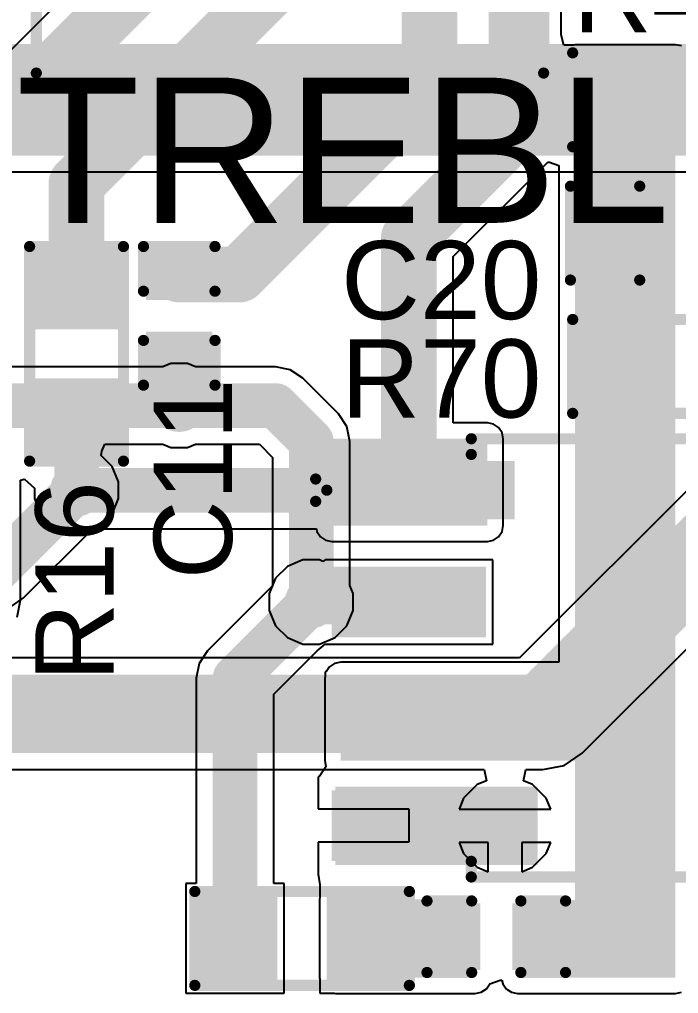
# Model space of a CAD drawing. Header units: millimetres. Extents: x -0.28 to 2.08, y -0.28 to 2.74.
# Drawn here: x 1.0654 to 1.3603, y 1.8008 to 2.2365 of the extents above; entities that cross this region are included whole.
import ezdxf

# ---------------------------------------------------------------- set-up
doc = ezdxf.new("R2010")
doc.units = ezdxf.units.MM
doc.header["$MEASUREMENT"] = 0
for name, color, linetype in [('BottomLayer', 5, 'Continuous'), ('BottomSolder', 6, 'Continuous'), ('MultiLayer', 9, 'Continuous'), ('PadHoleLayer', 156, 'Continuous'), ('TopLayer', 1, 'Continuous'), ('TopOverlay', 2, 'Continuous'), ('TopPaste', 8, 'Continuous'), ('TopSolder', 216, 'Continuous'), ('ViaHoleLayer', 16, 'Continuous')]:
    doc.layers.add(name, color=color, linetype=linetype)
doc.styles.add('Arial', font='arial.ttf', dxfattribs={"height": 0.2})

# ---------------------------------------------------------------- blocks, each defined once
blk = doc.blocks.new('3296W__2')
at = {"layer": 'BottomLayer'}
blk.add_hatch(color=5, dxfattribs=at).paths.add_polyline_path([(-0.12598425, 0.02755905), (-0.07086615, 0.02755905), (-0.07086615, -0.02755905), (-0.12598425, -0.02755905)])
h = blk.add_hatch(color=5, dxfattribs=at)
edge = h.paths.add_edge_path()
edge.add_arc((0, 0), 0.027559, 0, 360)
h = blk.add_hatch(color=5, dxfattribs=at)
edge = h.paths.add_edge_path()
edge.add_arc((0.0984252, 0), 0.027559, 0, 360)
at = {"layer": 'BottomSolder'}
blk.add_hatch(color=6, dxfattribs=at).paths.add_polyline_path([(-0.12998425, 0.03155905), (-0.06686615, 0.03155905), (-0.06686615, -0.03155905), (-0.12998425, -0.03155905)])
h = blk.add_hatch(color=6, dxfattribs=at)
edge = h.paths.add_edge_path()
edge.add_arc((0, 0), 0.031559, 0, 360)
h = blk.add_hatch(color=6, dxfattribs=at)
edge = h.paths.add_edge_path()
edge.add_arc((0.0984252, 0), 0.031559, 0, 360)
at = {"layer": 'MultiLayer'}
blk.add_hatch(color=9, dxfattribs=at).paths.add_polyline_path([(-0.12598425, 0.02755905), (-0.07086615, 0.02755905), (-0.07086615, -0.02755905), (-0.12598425, -0.02755905)])
h = blk.add_hatch(color=9, dxfattribs=at)
edge = h.paths.add_edge_path()
edge.add_arc((0, 0), 0.027559, 0, 360)
h = blk.add_hatch(color=9, dxfattribs=at)
edge = h.paths.add_edge_path()
edge.add_arc((0.0984252, 0), 0.027559, 0, 360)
at = {"layer": 'PadHoleLayer'}
h = blk.add_hatch(color=156, dxfattribs=at)
edge = h.paths.add_edge_path()
edge.add_arc((-0.0984252, 0), 0.015748, 0, 360)
h = blk.add_hatch(color=156, dxfattribs=at)
edge = h.paths.add_edge_path()
edge.add_arc((0, 0), 0.015748, 0, 360)
h = blk.add_hatch(color=156, dxfattribs=at)
edge = h.paths.add_edge_path()
edge.add_arc((0.0984252, 0), 0.015748, 0, 360)
at = {"layer": 'TopLayer'}
blk.add_hatch(color=1, dxfattribs=at).paths.add_polyline_path([(-0.12598425, 0.02755905), (-0.07086615, 0.02755905), (-0.07086615, -0.02755905), (-0.12598425, -0.02755905)])
h = blk.add_hatch(color=1, dxfattribs=at)
edge = h.paths.add_edge_path()
edge.add_arc((0, 0), 0.027559, 0, 360)
h = blk.add_hatch(color=1, dxfattribs=at)
edge = h.paths.add_edge_path()
edge.add_arc((0.0984252, 0), 0.027559, 0, 360)
at = {"layer": 'TopOverlay'}
for points in [[(-0.1294253, 0.0465755), (-0.1294253, 0.0315755), (-0.0674253, 0.0315755), (-0.0674253, 0.0465755)], [(-0.1450001, -0.0309993), (-0.1300001, -0.0309993), (-0.1300001, 0.0310007), (-0.1450001, 0.0310007)], [(-0.0674253, -0.0465741), (-0.0674253, -0.0315741), (-0.1294253, -0.0315741), (-0.1294253, -0.0465741)]]:
    blk.add_hatch(color=2, dxfattribs=at).paths.add_polyline_path(points)
at = {"layer": 'TopSolder'}
blk.add_hatch(color=216, dxfattribs=at).paths.add_polyline_path([(-0.12998425, 0.03155905), (-0.06686615, 0.03155905), (-0.06686615, -0.03155905), (-0.12998425, -0.03155905)])
h = blk.add_hatch(color=216, dxfattribs=at)
edge = h.paths.add_edge_path()
edge.add_arc((0, 0), 0.031559, 0, 360)
h = blk.add_hatch(color=216, dxfattribs=at)
edge = h.paths.add_edge_path()
edge.add_arc((0.0984252, 0), 0.031559, 0, 360)
at = {"layer": 'TopOverlay', "const_width": 0.005}
for points in [[(-0.216, -0.097), (-0.216, 0.13)], [(0.189, 0.13), (-0.216, 0.13)], [(0.189, -0.097), (0.189, 0.13)], [(0.189, -0.097), (-0.216, -0.097)]]:
    blk.add_lwpolyline(points, dxfattribs=at)
at = {"layer": 'TopOverlay', "const_width": 0.0025}
for points in [[(-0.21725, 0.13, 1), (-0.21475, 0.13, 1)], [(-0.21725, 0.13, 1), (-0.21475, 0.13, 1)], [(0.18775, 0.13, 1), (0.19025, 0.13, 1)], [(0.18775, 0.13, 1), (0.19025, 0.13, 1)], [(-0.21725, -0.097, 1), (-0.21475, -0.097, 1)], [(-0.21725, -0.097, 1), (-0.21475, -0.097, 1)], [(0.18775, -0.097, 1), (0.19025, -0.097, 1)], [(0.18775, -0.097, 1), (0.19025, -0.097, 1)]]:
    blk.add_lwpolyline(points, format="xyb", close=True, dxfattribs=at)
blk = doc.blocks.new('SOIC_8_6')
at = {"layer": 'TopLayer'}
for points in [[(-0.0757874, 0.086811), (-0.0757874, 0.063189), (-0.136811, 0.063189), (-0.136811, 0.086811)], [(0.136811, 0.086811), (0.136811, 0.063189), (0.0757874, 0.063189), (0.0757874, 0.086811)], [(-0.0757874, 0.036811), (-0.0757874, 0.013189), (-0.136811, 0.013189), (-0.136811, 0.036811)], [(0.136811, 0.036811), (0.136811, 0.013189), (0.0757874, 0.013189), (0.0757874, 0.036811)], [(-0.0757874, -0.013189), (-0.0757874, -0.036811), (-0.136811, -0.036811), (-0.136811, -0.013189)], [(0.136811, -0.013189), (0.136811, -0.036811), (0.0757874, -0.036811), (0.0757874, -0.013189)], [(-0.0757874, -0.063189), (-0.0757874, -0.086811), (-0.136811, -0.086811), (-0.136811, -0.063189)], [(0.136811, -0.063189), (0.136811, -0.086811), (0.0757874, -0.086811), (0.0757874, -0.063189)]]:
    blk.add_hatch(color=1, dxfattribs=at).paths.add_polyline_path(points)
at = {"layer": 'TopOverlay'}
blk.add_hatch(color=2, dxfattribs=at).paths.add_polyline_path([(-0.072, 0.062), (-0.059, 0.062), (-0.059, 0.088), (-0.072, 0.088)])
at = {"layer": 'TopPaste'}
for points in [[(-0.0757874, 0.086811), (-0.0757874, 0.063189), (-0.136811, 0.063189), (-0.136811, 0.086811)], [(0.136811, 0.086811), (0.136811, 0.063189), (0.0757874, 0.063189), (0.0757874, 0.086811)], [(-0.0757874, 0.036811), (-0.0757874, 0.013189), (-0.136811, 0.013189), (-0.136811, 0.036811)], [(0.136811, 0.036811), (0.136811, 0.013189), (0.0757874, 0.013189), (0.0757874, 0.036811)], [(-0.0757874, -0.013189), (-0.0757874, -0.036811), (-0.136811, -0.036811), (-0.136811, -0.013189)], [(0.136811, -0.013189), (0.136811, -0.036811), (0.0757874, -0.036811), (0.0757874, -0.013189)], [(-0.0757874, -0.063189), (-0.0757874, -0.086811), (-0.136811, -0.086811), (-0.136811, -0.063189)], [(0.136811, -0.063189), (0.136811, -0.086811), (0.0757874, -0.086811), (0.0757874, -0.063189)]]:
    blk.add_hatch(color=8, dxfattribs=at).paths.add_polyline_path(points)
at = {"layer": 'TopSolder'}
for points in [[(-0.0717874, 0.090811), (-0.0717874, 0.059189), (-0.140811, 0.059189), (-0.140811, 0.090811)], [(0.140811, 0.090811), (0.140811, 0.059189), (0.0717874, 0.059189), (0.0717874, 0.090811)], [(-0.0717874, 0.040811), (-0.0717874, 0.009189), (-0.140811, 0.009189), (-0.140811, 0.040811)], [(0.140811, 0.040811), (0.140811, 0.009189), (0.0717874, 0.009189), (0.0717874, 0.040811)], [(-0.0717874, -0.009189), (-0.0717874, -0.040811), (-0.140811, -0.040811), (-0.140811, -0.009189)], [(0.140811, -0.009189), (0.140811, -0.040811), (0.0717874, -0.040811), (0.0717874, -0.009189)], [(-0.0717874, -0.059189), (-0.0717874, -0.090811), (-0.140811, -0.090811), (-0.140811, -0.059189)], [(0.140811, -0.059189), (0.140811, -0.090811), (0.0717874, -0.090811), (0.0717874, -0.059189)]]:
    blk.add_hatch(color=216, dxfattribs=at).paths.add_polyline_path(points)
at = {"layer": 'TopOverlay', "const_width": 0.005}
for points in [[(-0.07837, 0.091), (-0.07837, 0.098)], [(-0.07837, 0.098), (0.07837, 0.098)], [(0.07837, 0.091), (0.07837, 0.098)], [(-0.148, 0.08), (-0.143, 0.075)], [(-0.148, 0.07), (-0.148, 0.08)], [(-0.148, 0.07), (-0.143, 0.075)], [(-0.07837, -0.098), (-0.07837, -0.091)], [(0.07837, -0.098), (0.07837, -0.091)], [(-0.07837, -0.098), (0.07837, -0.098)]]:
    blk.add_lwpolyline(points, dxfattribs=at)
at = {"layer": 'TopOverlay', "const_width": 0.0025}
for points in [[(-0.07962, 0.098, 1), (-0.07712, 0.098, 1)], [(-0.07962, 0.098, 1), (-0.07712, 0.098, 1)], [(0.07712, 0.098, 1), (0.07962, 0.098, 1)], [(0.07712, 0.098, 1), (0.07962, 0.098, 1)], [(-0.07962, 0.091, 1), (-0.07712, 0.091, 1)], [(0.07712, 0.091, 1), (0.07962, 0.091, 1)], [(-0.14925, 0.08, 1), (-0.14675, 0.08, 1)], [(-0.14925, 0.08, 1), (-0.14675, 0.08, 1)], [(-0.14425, 0.075, 1), (-0.14175, 0.075, 1)], [(-0.14425, 0.075, 1), (-0.14175, 0.075, 1)], [(-0.14925, 0.07, 1), (-0.14675, 0.07, 1)], [(-0.14925, 0.07, 1), (-0.14675, 0.07, 1)], [(-0.07962, -0.091, 1), (-0.07712, -0.091, 1)], [(0.07712, -0.091, 1), (0.07962, -0.091, 1)], [(-0.07962, -0.098, 1), (-0.07712, -0.098, 1)], [(-0.07962, -0.098, 1), (-0.07712, -0.098, 1)], [(0.07712, -0.098, 1), (0.07962, -0.098, 1)], [(0.07712, -0.098, 1), (0.07962, -0.098, 1)]]:
    blk.add_lwpolyline(points, format="xyb", close=True, dxfattribs=at)
blk = doc.blocks.new('R___0603_21')
at = {"layer": 'TopLayer'}
for points in [[(-0.015, 0.0175), (-0.015, -0.0175), (-0.045, -0.0175), (-0.045, 0.0175)], [(0.045, 0.0175), (0.045, -0.0175), (0.015, -0.0175), (0.015, 0.0175)]]:
    blk.add_hatch(color=1, dxfattribs=at).paths.add_polyline_path(points)
at = {"layer": 'TopPaste'}
for points in [[(-0.015, 0.0175), (-0.015, -0.0175), (-0.045, -0.0175), (-0.045, 0.0175)], [(0.045, 0.0175), (0.045, -0.0175), (0.015, -0.0175), (0.015, 0.0175)]]:
    blk.add_hatch(color=8, dxfattribs=at).paths.add_polyline_path(points)
at = {"layer": 'TopSolder'}
for points in [[(-0.011, 0.0215), (-0.011, -0.0215), (-0.049, -0.0215), (-0.049, 0.0215)], [(0.049, 0.0215), (0.049, -0.0215), (0.011, -0.0215), (0.011, 0.0215)]]:
    blk.add_hatch(color=216, dxfattribs=at).paths.add_polyline_path(points)
at = {"layer": 'TopOverlay', "const_width": 0.005}
for points in [[(-0.048, 0.021), (0.048, 0.021)], [(-0.048, -0.021), (-0.048, 0.021)], [(0.048, -0.021), (0.048, 0.021)], [(-0.048, -0.021), (0.048, -0.021)]]:
    blk.add_lwpolyline(points, dxfattribs=at)
at = {"layer": 'TopOverlay', "const_width": 0.0025}
for points in [[(-0.04925, 0.021, 1), (-0.04675, 0.021, 1)], [(-0.04925, 0.021, 1), (-0.04675, 0.021, 1)], [(0.04675, 0.021, 1), (0.04925, 0.021, 1)], [(0.04675, 0.021, 1), (0.04925, 0.021, 1)], [(-0.04925, -0.021, 1), (-0.04675, -0.021, 1)], [(-0.04925, -0.021, 1), (-0.04675, -0.021, 1)], [(0.04675, -0.021, 1), (0.04925, -0.021, 1)], [(0.04675, -0.021, 1), (0.04925, -0.021, 1)]]:
    blk.add_lwpolyline(points, format="xyb", close=True, dxfattribs=at)
blk = doc.blocks.new('R___0603_43')
at = {"layer": 'TopLayer'}
for points in [[(-0.015, 0.0175), (-0.015, -0.0175), (-0.045, -0.0175), (-0.045, 0.0175)], [(0.045, 0.0175), (0.045, -0.0175), (0.015, -0.0175), (0.015, 0.0175)]]:
    blk.add_hatch(color=1, dxfattribs=at).paths.add_polyline_path(points)
at = {"layer": 'TopPaste'}
for points in [[(-0.015, 0.0175), (-0.015, -0.0175), (-0.045, -0.0175), (-0.045, 0.0175)], [(0.045, 0.0175), (0.045, -0.0175), (0.015, -0.0175), (0.015, 0.0175)]]:
    blk.add_hatch(color=8, dxfattribs=at).paths.add_polyline_path(points)
at = {"layer": 'TopSolder'}
for points in [[(-0.011, 0.0215), (-0.011, -0.0215), (-0.049, -0.0215), (-0.049, 0.0215)], [(0.049, 0.0215), (0.049, -0.0215), (0.011, -0.0215), (0.011, 0.0215)]]:
    blk.add_hatch(color=216, dxfattribs=at).paths.add_polyline_path(points)
at = {"layer": 'TopOverlay', "const_width": 0.005}
for points in [[(-0.048, 0.021), (0.048, 0.021)], [(-0.048, -0.021), (-0.048, 0.021)], [(0.048, -0.021), (0.048, 0.021)], [(-0.048, -0.021), (0.048, -0.021)]]:
    blk.add_lwpolyline(points, dxfattribs=at)
at = {"layer": 'TopOverlay', "const_width": 0.0025}
for points in [[(-0.04925, 0.021, 1), (-0.04675, 0.021, 1)], [(-0.04925, 0.021, 1), (-0.04675, 0.021, 1)], [(0.04675, 0.021, 1), (0.04925, 0.021, 1)], [(0.04675, 0.021, 1), (0.04925, 0.021, 1)], [(-0.04925, -0.021, 1), (-0.04675, -0.021, 1)], [(-0.04925, -0.021, 1), (-0.04675, -0.021, 1)], [(0.04675, -0.021, 1), (0.04925, -0.021, 1)], [(0.04675, -0.021, 1), (0.04925, -0.021, 1)]]:
    blk.add_lwpolyline(points, format="xyb", close=True, dxfattribs=at)
blk = doc.blocks.new('R___0603_73')
at = {"layer": 'TopLayer'}
for points in [[(-0.015, 0.0175), (-0.015, -0.0175), (-0.045, -0.0175), (-0.045, 0.0175)], [(0.045, 0.0175), (0.045, -0.0175), (0.015, -0.0175), (0.015, 0.0175)]]:
    blk.add_hatch(color=1, dxfattribs=at).paths.add_polyline_path(points)
at = {"layer": 'TopPaste'}
for points in [[(-0.015, 0.0175), (-0.015, -0.0175), (-0.045, -0.0175), (-0.045, 0.0175)], [(0.045, 0.0175), (0.045, -0.0175), (0.015, -0.0175), (0.015, 0.0175)]]:
    blk.add_hatch(color=8, dxfattribs=at).paths.add_polyline_path(points)
at = {"layer": 'TopSolder'}
for points in [[(-0.011, 0.0215), (-0.011, -0.0215), (-0.049, -0.0215), (-0.049, 0.0215)], [(0.049, 0.0215), (0.049, -0.0215), (0.011, -0.0215), (0.011, 0.0215)]]:
    blk.add_hatch(color=216, dxfattribs=at).paths.add_polyline_path(points)
at = {"layer": 'TopOverlay', "const_width": 0.005}
for points in [[(0.048, 0.021), (-0.048, 0.021)], [(-0.048, 0.021), (-0.048, -0.021)], [(0.048, 0.021), (0.048, -0.021)], [(0.048, -0.021), (-0.048, -0.021)]]:
    blk.add_lwpolyline(points, dxfattribs=at)
at = {"layer": 'TopOverlay', "const_width": 0.0025}
for points in [[(-0.04925, 0.021, 1), (-0.04675, 0.021, 1)], [(-0.04925, 0.021, 1), (-0.04675, 0.021, 1)], [(0.04675, 0.021, 1), (0.04925, 0.021, 1)], [(0.04675, 0.021, 1), (0.04925, 0.021, 1)], [(-0.04925, -0.021, 1), (-0.04675, -0.021, 1)], [(-0.04925, -0.021, 1), (-0.04675, -0.021, 1)], [(0.04675, -0.021, 1), (0.04925, -0.021, 1)], [(0.04675, -0.021, 1), (0.04925, -0.021, 1)]]:
    blk.add_lwpolyline(points, format="xyb", close=True, dxfattribs=at)
blk = doc.blocks.new('R___0603_74')
at = {"layer": 'TopLayer'}
for points in [[(-0.015, 0.0175), (-0.015, -0.0175), (-0.045, -0.0175), (-0.045, 0.0175)], [(0.045, 0.0175), (0.045, -0.0175), (0.015, -0.0175), (0.015, 0.0175)]]:
    blk.add_hatch(color=1, dxfattribs=at).paths.add_polyline_path(points)
at = {"layer": 'TopPaste'}
for points in [[(-0.015, 0.0175), (-0.015, -0.0175), (-0.045, -0.0175), (-0.045, 0.0175)], [(0.045, 0.0175), (0.045, -0.0175), (0.015, -0.0175), (0.015, 0.0175)]]:
    blk.add_hatch(color=8, dxfattribs=at).paths.add_polyline_path(points)
at = {"layer": 'TopSolder'}
for points in [[(-0.011, 0.0215), (-0.011, -0.0215), (-0.049, -0.0215), (-0.049, 0.0215)], [(0.049, 0.0215), (0.049, -0.0215), (0.011, -0.0215), (0.011, 0.0215)]]:
    blk.add_hatch(color=216, dxfattribs=at).paths.add_polyline_path(points)
at = {"layer": 'TopOverlay', "const_width": 0.005}
for points in [[(-0.048, 0.021), (0.048, 0.021)], [(-0.048, 0.021), (-0.048, -0.021)], [(0.048, 0.021), (0.048, -0.021)], [(-0.048, -0.021), (0.048, -0.021)]]:
    blk.add_lwpolyline(points, dxfattribs=at)
at = {"layer": 'TopOverlay', "const_width": 0.0025}
for points in [[(-0.04925, 0.021, 1), (-0.04675, 0.021, 1)], [(-0.04925, 0.021, 1), (-0.04675, 0.021, 1)], [(0.04675, 0.021, 1), (0.04925, 0.021, 1)], [(0.04675, 0.021, 1), (0.04925, 0.021, 1)], [(-0.04925, -0.021, 1), (-0.04675, -0.021, 1)], [(-0.04925, -0.021, 1), (-0.04675, -0.021, 1)], [(0.04675, -0.021, 1), (0.04925, -0.021, 1)], [(0.04675, -0.021, 1), (0.04925, -0.021, 1)]]:
    blk.add_lwpolyline(points, format="xyb", close=True, dxfattribs=at)
blk = doc.blocks.new('C___0603_92')
at = {"layer": 'TopLayer'}
for points in [[(-0.015, 0.0175), (-0.015, -0.0175), (-0.045, -0.0175), (-0.045, 0.0175)], [(0.045, 0.0175), (0.045, -0.0175), (0.015, -0.0175), (0.015, 0.0175)]]:
    blk.add_hatch(color=1, dxfattribs=at).paths.add_polyline_path(points)
at = {"layer": 'TopPaste'}
for points in [[(-0.015, 0.0175), (-0.015, -0.0175), (-0.045, -0.0175), (-0.045, 0.0175)], [(0.045, 0.0175), (0.045, -0.0175), (0.015, -0.0175), (0.015, 0.0175)]]:
    blk.add_hatch(color=8, dxfattribs=at).paths.add_polyline_path(points)
at = {"layer": 'TopSolder'}
for points in [[(-0.0126378, 0.0198622), (-0.0126378, -0.0198622), (-0.0473622, -0.0198622), (-0.0473622, 0.0198622)], [(0.0473622, 0.0198622), (0.0473622, -0.0198622), (0.0126378, -0.0198622), (0.0126378, 0.0198622)]]:
    blk.add_hatch(color=216, dxfattribs=at).paths.add_polyline_path(points)
at = {"layer": 'TopOverlay', "const_width": 0.005}
for points in [[(-0.049, 0.021), (-0.049, -0.021)], [(-0.018, 0.021), (-0.049, 0.021)], [(0.049, 0.021), (0.018, 0.021)], [(0.049, 0.021), (0.049, -0.021)], [(-0.018, -0.021), (-0.049, -0.021)], [(0.049, -0.021), (0.018, -0.021)]]:
    blk.add_lwpolyline(points, dxfattribs=at)
at = {"layer": 'TopOverlay', "const_width": 0.0025}
for points in [[(-0.05025, 0.021, 1), (-0.04775, 0.021, 1)], [(-0.05025, 0.021, 1), (-0.04775, 0.021, 1)], [(-0.01925, 0.021, 1), (-0.01675, 0.021, 1)], [(0.01675, 0.021, 1), (0.01925, 0.021, 1)], [(0.04775, 0.021, 1), (0.05025, 0.021, 1)], [(0.04775, 0.021, 1), (0.05025, 0.021, 1)], [(-0.05025, -0.021, 1), (-0.04775, -0.021, 1)], [(-0.05025, -0.021, 1), (-0.04775, -0.021, 1)], [(-0.01925, -0.021, 1), (-0.01675, -0.021, 1)], [(0.01675, -0.021, 1), (0.01925, -0.021, 1)], [(0.04775, -0.021, 1), (0.05025, -0.021, 1)], [(0.04775, -0.021, 1), (0.05025, -0.021, 1)]]:
    blk.add_lwpolyline(points, format="xyb", close=True, dxfattribs=at)
blk = doc.blocks.new('C___0402_100')
at = {"layer": 'TopLayer'}
for points in [[(-0.0275, -0.0125), (-0.0275, 0.0125), (-0.0095, 0.0125), (-0.0095, -0.0125)], [(0.0095, -0.0125), (0.0095, 0.0125), (0.0275, 0.0125), (0.0275, -0.0125)]]:
    blk.add_hatch(color=1, dxfattribs=at).paths.add_polyline_path(points)
at = {"layer": 'TopPaste'}
for points in [[(-0.0275, -0.0125), (-0.0275, 0.0125), (-0.0095, 0.0125), (-0.0095, -0.0125)], [(0.0095, -0.0125), (0.0095, 0.0125), (0.0275, 0.0125), (0.0275, -0.0125)]]:
    blk.add_hatch(color=8, dxfattribs=at).paths.add_polyline_path(points)
at = {"layer": 'TopSolder'}
for points in [[(-0.0298622, -0.0148622), (-0.0298622, 0.0148622), (-0.0071378, 0.0148622), (-0.0071378, -0.0148622)], [(0.0071378, -0.0148622), (0.0071378, 0.0148622), (0.0298622, 0.0148622), (0.0298622, -0.0148622)]]:
    blk.add_hatch(color=216, dxfattribs=at).paths.add_polyline_path(points)
at = {"layer": 'TopOverlay', "const_width": 0.005}
for points in [[(-0.031, -0.016), (-0.031, 0.016)], [(-0.031, 0.016), (-0.011, 0.016)], [(0.011, 0.016), (0.031, 0.016)], [(0.031, -0.016), (0.031, 0.016)], [(-0.031, -0.016), (-0.011, -0.016)], [(0.011, -0.016), (0.031, -0.016)]]:
    blk.add_lwpolyline(points, dxfattribs=at)
at = {"layer": 'TopOverlay', "const_width": 0.0025}
for points in [[(-0.03225, 0.016, 1), (-0.02975, 0.016, 1)], [(-0.03225, 0.016, 1), (-0.02975, 0.016, 1)], [(-0.01225, 0.016, 1), (-0.00975, 0.016, 1)], [(0.00975, 0.016, 1), (0.01225, 0.016, 1)], [(0.02975, 0.016, 1), (0.03225, 0.016, 1)], [(0.02975, 0.016, 1), (0.03225, 0.016, 1)], [(-0.03225, -0.016, 1), (-0.02975, -0.016, 1)], [(-0.03225, -0.016, 1), (-0.02975, -0.016, 1)], [(-0.01225, -0.016, 1), (-0.00975, -0.016, 1)], [(0.00975, -0.016, 1), (0.01225, -0.016, 1)], [(0.02975, -0.016, 1), (0.03225, -0.016, 1)], [(0.02975, -0.016, 1), (0.03225, -0.016, 1)]]:
    blk.add_lwpolyline(points, format="xyb", close=True, dxfattribs=at)
blk = doc.blocks.new('C___0402_101')
at = {"layer": 'TopLayer'}
for points in [[(-0.0275, -0.0125), (-0.0275, 0.0125), (-0.0095, 0.0125), (-0.0095, -0.0125)], [(0.0095, -0.0125), (0.0095, 0.0125), (0.0275, 0.0125), (0.0275, -0.0125)]]:
    blk.add_hatch(color=1, dxfattribs=at).paths.add_polyline_path(points)
at = {"layer": 'TopPaste'}
for points in [[(-0.0275, -0.0125), (-0.0275, 0.0125), (-0.0095, 0.0125), (-0.0095, -0.0125)], [(0.0095, -0.0125), (0.0095, 0.0125), (0.0275, 0.0125), (0.0275, -0.0125)]]:
    blk.add_hatch(color=8, dxfattribs=at).paths.add_polyline_path(points)
at = {"layer": 'TopSolder'}
for points in [[(-0.0298622, -0.0148622), (-0.0298622, 0.0148622), (-0.0071378, 0.0148622), (-0.0071378, -0.0148622)], [(0.0071378, -0.0148622), (0.0071378, 0.0148622), (0.0298622, 0.0148622), (0.0298622, -0.0148622)]]:
    blk.add_hatch(color=216, dxfattribs=at).paths.add_polyline_path(points)
at = {"layer": 'TopOverlay', "const_width": 0.005}
for points in [[(-0.031, -0.016), (-0.031, 0.016)], [(-0.011, 0.016), (-0.031, 0.016)], [(0.031, 0.016), (0.011, 0.016)], [(0.031, -0.016), (0.031, 0.016)], [(-0.011, -0.016), (-0.031, -0.016)], [(0.031, -0.016), (0.011, -0.016)]]:
    blk.add_lwpolyline(points, dxfattribs=at)
at = {"layer": 'TopOverlay', "const_width": 0.0025}
for points in [[(-0.03225, 0.016, 1), (-0.02975, 0.016, 1)], [(-0.03225, 0.016, 1), (-0.02975, 0.016, 1)], [(-0.01225, 0.016, 1), (-0.00975, 0.016, 1)], [(0.00975, 0.016, 1), (0.01225, 0.016, 1)], [(0.02975, 0.016, 1), (0.03225, 0.016, 1)], [(0.02975, 0.016, 1), (0.03225, 0.016, 1)], [(-0.03225, -0.016, 1), (-0.02975, -0.016, 1)], [(-0.03225, -0.016, 1), (-0.02975, -0.016, 1)], [(-0.01225, -0.016, 1), (-0.00975, -0.016, 1)], [(0.00975, -0.016, 1), (0.01225, -0.016, 1)], [(0.02975, -0.016, 1), (0.03225, -0.016, 1)], [(0.02975, -0.016, 1), (0.03225, -0.016, 1)]]:
    blk.add_lwpolyline(points, format="xyb", close=True, dxfattribs=at)

msp = doc.modelspace()

# ---------------------------------------------------------------- hatches: boundary and pattern name
at = {"layer": 'BottomLayer'}
h = msp.add_hatch(color=5, dxfattribs=at)
edge = h.paths.add_edge_path()
edge.add_arc((1.1369028, 2.0638133), 0.011811, 0, 360)
h = msp.add_hatch(color=5, dxfattribs=at)
edge = h.paths.add_edge_path()
edge.add_arc((1.0909449, 2.0259454), 0.011811, 0, 360)
h = msp.add_hatch(color=5, dxfattribs=at)
edge = h.paths.add_edge_path()
edge.add_arc((1.1959454, 1.9759454), 0.011811, 0, 360)
h = msp.add_hatch(color=5, dxfattribs=at)
edge = h.paths.add_edge_path()
edge.add_arc((1.2826394, 1.8758042), 0.011811, 0, 360)
at = {"layer": 'TopLayer'}
for points in [[(1.3139449, 1.8132262), (1.3589449, 1.8132262), (1.3589449, 2.2180764), (1.3139449, 2.2180764)], [(1.2051344, 2.0101344), (1.2747664, 2.0101344), (1.2747664, 2.0489448), (1.2051344, 2.0489448)], [(1.2091344, 1.905), (1.3359454, 1.905), (1.3359454, 1.941868), (1.2091344, 1.941868)], [(1.2067874, 1.8583042), (1.2972664, 1.8583042), (1.2972664, 1.8933042), (1.2067874, 1.8933042)], [(1.206868, 1.8079594), (1.2692664, 1.8079594), (1.2692664, 1.8429594), (1.206868, 1.8429594)], [(1.2882664, 1.8079594), (1.3589448, 1.8079594), (1.3589448, 1.8427262), (1.2882664, 1.8427262)]]:
    msp.add_hatch(color=1, dxfattribs=at).paths.add_polyline_path(points)
h = msp.add_hatch(color=1, dxfattribs=at)
edge = h.paths.add_edge_path()
edge.add_arc((1.1369028, 2.0638133), 0.011811, 0, 360)
h = msp.add_hatch(color=1, dxfattribs=at)
edge = h.paths.add_edge_path()
edge.add_arc((1.0909449, 2.0259454), 0.011811, 0, 360)
h = msp.add_hatch(color=1, dxfattribs=at)
edge = h.paths.add_edge_path()
edge.add_arc((1.1959454, 1.9759454), 0.011811, 0, 360)
h = msp.add_hatch(color=1, dxfattribs=at)
edge = h.paths.add_edge_path()
edge.add_arc((1.2826394, 1.8758042), 0.011811, 0, 360)
at = {"layer": 'ViaHoleLayer'}
h = msp.add_hatch(color=16, dxfattribs=at)
edge = h.paths.add_edge_path()
edge.add_arc((1.1369028, 2.0638133), 0.0059055, 0, 360)
h = msp.add_hatch(color=16, dxfattribs=at)
edge = h.paths.add_edge_path()
edge.add_arc((1.0909449, 2.0259454), 0.0059055, 0, 360)
h = msp.add_hatch(color=16, dxfattribs=at)
edge = h.paths.add_edge_path()
edge.add_arc((1.1959454, 1.9759454), 0.0059055, 0, 360)
h = msp.add_hatch(color=16, dxfattribs=at)
edge = h.paths.add_edge_path()
edge.add_arc((1.2826394, 1.8758042), 0.0059055, 0, 360)

# ---------------------------------------------------------------- linework, layer by layer
at = {"layer": 'BottomLayer'}
for p, q in [((0.6311099, 2.1683004), (1.4227871, 2.1683004)), ((1.4255491, 2.0872905), (1.289184, 1.9509254)), ((1.3171945, 1.9082819), (1.4986084, 2.0896958)), ((1.1331611, 2.0826243), (1.1295929, 2.0811463)), ((1.1406445, 2.0826243), (1.1331611, 2.0826243)), ((1.1442127, 2.0811463), (1.1406445, 2.0826243)), ((1.1295929, 2.0811463), (1.0367947, 2.0811463)), ((1.1799348, 2.0811463), (1.1442127, 2.0811463)), ((1.1865679, 2.0798269), (1.1799348, 2.0811463)), ((1.1921911, 2.0760696), (1.1865679, 2.0798269)), ((1.2082017, 2.060059), (1.1921911, 2.0760696)), ((1.211959, 2.0544358), (1.2082017, 2.060059)), ((1.2132784, 2.0478027), (1.211959, 2.0544358)), ((1.2132784, 1.9832553), (1.2132784, 2.0478027)), ((1.1020128, 2.0414803), (1.1022356, 2.0433904)), ((1.1022356, 2.0433904), (1.1035457, 2.0464803)), ((1.1035457, 2.0464803), (1.1295929, 2.0464803)), ((1.1295929, 2.0464803), (1.1331611, 2.0450023)), ((1.1331611, 2.0450023), (1.1406445, 2.0450023)), ((1.1406445, 2.0450023), (1.1442127, 2.0464803)), ((1.1442127, 2.0464803), (1.1727552, 2.0464803)), ((1.1727552, 2.0464803), (1.1786124, 2.0406231)), ((1.1068921, 2.036601), (1.1020128, 2.0414803)), ((1.1786124, 2.0406231), (1.1786124, 1.9832553)), ((1.1097559, 2.0296871), (1.1068921, 2.036601)), ((1.1097559, 2.0222037), (1.1097559, 2.0296871)), ((1.1068921, 2.0152898), (1.1097559, 2.0222037)), ((1.1016005, 2.0099982), (1.1068921, 2.0152898)), ((1.0672558, 1.9777437), (1.0980323, 2.0085202)), ((1.0980323, 2.0085202), (1.1016005, 2.0099982)), ((1.1786124, 1.9832553), (1.1771344, 1.9796871)), ((1.2147564, 1.9796871), (1.2132784, 1.9832553)), ((1.1771344, 1.9796871), (1.1771344, 1.9722037)), ((1.2147564, 1.9722037), (1.2147564, 1.9796871)), ((1.0616326, 1.9739864), (1.0672558, 1.9777437)), ((1.1771344, 1.9722037), (1.1799982, 1.9652898)), ((1.2118926, 1.9652898), (1.2147564, 1.9722037)), ((1.1799982, 1.9652898), (1.1852898, 1.9599982)), ((1.206601, 1.9599982), (1.2118926, 1.9652898)), ((1.1852898, 1.9599982), (1.1922037, 1.9571344)), ((1.1922037, 1.9571344), (1.1996871, 1.9571344)), ((1.1996871, 1.9571344), (1.206601, 1.9599982)), ((1.289184, 1.9509254), (0.4508323, 1.9509254)), ((1.3090904, 1.9028669), (1.3171945, 1.9082819)), ((0.4404852, 1.9009654), (1.2733233, 1.9009654)), ((1.2733233, 1.9009654), (1.2743179, 1.8959654)), ((1.2909609, 1.8959654), (1.2919555, 1.9009654)), ((1.2919555, 1.9009654), (1.299531, 1.9009654)), ((1.299531, 1.9009654), (1.3090904, 1.9028669)), ((1.2743179, 1.8959654), (1.2702845, 1.8942947)), ((1.2949943, 1.8942947), (1.2909609, 1.8959654)), ((1.2702845, 1.8942947), (1.2641489, 1.8881591)), ((1.3011299, 1.8881591), (1.2949943, 1.8942947)), ((1.2641489, 1.8881591), (1.2621379, 1.8833042)), ((1.3031409, 1.8833042), (1.3011299, 1.8881591)), ((1.2621379, 1.8833042), (1.3031409, 1.8833042)), ((1.2751394, 1.8683042), (1.2621379, 1.8683042)), ((1.2621379, 1.8683042), (1.2641489, 1.8634493)), ((1.2751394, 1.8553027), (1.2751394, 1.8683042)), ((1.3031409, 1.8683042), (1.2901394, 1.8683042)), ((1.2901394, 1.8683042), (1.2901394, 1.8553027)), ((1.3011299, 1.8634493), (1.3031409, 1.8683042)), ((1.2641489, 1.8634493), (1.2702845, 1.8573137)), ((1.2949943, 1.8573137), (1.3011299, 1.8634493)), ((1.2702845, 1.8573137), (1.2751394, 1.8553027)), ((1.2901394, 1.8553027), (1.2949943, 1.8573137))]:
    msp.add_line(p, q, dxfattribs=at)
for points, const_width in [([(0.6311099, 2.2005765), (1.4227871, 2.2005765)], 0.05), ([(1.299531, 1.9259454), (1.4809449, 2.1073593)], 0.035), ([(1.0367942, 2.0638133), (1.1799348, 2.0638133)], 0.02), ([(1.1799348, 2.0638133), (1.1959454, 2.0478027)], 0.02), ([(1.1959454, 1.9759454), (1.1959454, 2.0478027)], 0.02), ([(1.0549995, 1.99), (1.0909449, 2.0259454)], 0.02), ([(0.4404852, 1.9259454), (1.299531, 1.9259454)], 0.035)]:
    msp.add_lwpolyline(points, dxfattribs=dict(at, const_width=const_width))
for points, const_width in [([(1.1749348, 2.0638133, 1), (1.1849348, 2.0638133, 1)], 0.01), ([(1.1749348, 2.0638133, 1), (1.1849348, 2.0638133, 1)], 0.01), ([(1.1909454, 2.0478027, 1), (1.2009454, 2.0478027, 1)], 0.01), ([(1.1909454, 2.0478027, 1), (1.2009454, 2.0478027, 1)], 0.01), ([(1.0859449, 2.0259454, 1), (1.0959449, 2.0259454, 1)], 0.01), ([(1.1909454, 1.9759454, 1), (1.2009454, 1.9759454, 1)], 0.01), ([(1.290781, 1.9259454, 1), (1.308281, 1.9259454, 1)], 0.0175), ([(1.290781, 1.9259454, 1), (1.308281, 1.9259454, 1)], 0.0175)]:
    msp.add_lwpolyline(points, format="xyb", close=True, dxfattribs=dict(at, const_width=const_width))
at = {"layer": 'TopLayer'}
for p, q in [((1.3078016, 2.229603), (1.3078016, 2.3248554)), ((1.1357857, 2.2970527), (1.0318862, 2.1931532)), ((1.308945, 2.2250765), (1.3078016, 2.229603)), ((1.3132557, 2.2250765), (1.308945, 2.2250765)), ((1.3139449, 2.2252136), (1.3132557, 2.2250765)), ((1.3589449, 2.2252136), (1.3139449, 2.2252136)), ((1.3616761, 2.2246703), (1.3589449, 2.2252136)), ((1.2595282, 2.1304659), (1.3018078, 2.1727455)), ((1.3018078, 2.1727455), (1.3025391, 2.1727102)), ((1.3025391, 2.1727102), (1.3068078, 2.171144)), ((1.3068078, 2.171144), (1.3068078, 1.9490051)), ((1.2595282, 2.056082), (1.2595282, 2.1304659)), ((1.2747664, 2.056082), (1.2595282, 2.056082)), ((1.2774976, 2.0555387), (1.2747664, 2.056082)), ((1.2798131, 2.0539916), (1.2774976, 2.0555387)), ((1.2813602, 2.0516761), (1.2798131, 2.0539916)), ((1.2819035, 2.0489449), (1.2813602, 2.0516761)), ((1.2819035, 2.0101344), (1.2819035, 2.0489449)), ((1.0658269, 2.0302008), (1.0658643, 2.0304879)), ((1.0658643, 2.0304879), (1.0675144, 2.0308738)), ((1.0675144, 2.0308738), (1.0677299, 2.0308185)), ((1.0677299, 2.0308185), (1.0721339, 2.0268192)), ((1.0658269, 1.9767908), (1.0658269, 2.0302008)), ((1.0721339, 2.0268192), (1.0721339, 2.0222037)), ((1.0721339, 2.0222037), (1.0749977, 2.0152898)), ((1.0749977, 2.0152898), (1.0802893, 2.0099982)), ((1.0802893, 2.0099982), (1.0872032, 2.0071344)), ((1.0946866, 2.0071344), (1.0982548, 2.0086124)), ((1.0982548, 2.0086124), (1.1983001, 2.0086124)), ((1.1983001, 2.0086124), (1.1985406, 2.0074032)), ((1.2813602, 2.0074032), (1.2819035, 2.0101344)), ((1.0872032, 2.0071344), (1.0946866, 2.0071344)), ((1.1985406, 2.0074032), (1.2000877, 2.0050877)), ((1.2000877, 2.0050877), (1.2024032, 2.0035406)), ((1.2774976, 2.0035406), (1.2798131, 2.0050877)), ((1.2798131, 2.0050877), (1.2813602, 2.0074032)), ((1.2024032, 2.0035406), (1.2051344, 2.0029973)), ((1.2051344, 2.0029973), (1.2747664, 2.0029973)), ((1.2747664, 2.0029973), (1.2774976, 2.0035406)), ((1.1852898, 1.9918926), (1.1799982, 1.986601)), ((1.1922037, 1.9947564), (1.1852898, 1.9918926)), ((1.1996871, 1.9947564), (1.1922037, 1.9947564)), ((1.2011978, 1.9941306), (1.1996871, 1.9947564)), ((1.2021344, 1.9947565), (1.2011978, 1.9941306)), ((1.2021344, 1.9947564), (1.2021344, 1.9947565)), ((1.277158, 1.9947564), (1.2021344, 1.9947564)), ((1.277158, 1.9571344), (1.277158, 1.9947564)), ((1.1785202, 1.9830328), (1.1496117, 1.9541243)), ((1.1799982, 1.986601), (1.1785202, 1.9830328)), ((1.0643135, 1.9691823), (1.0658269, 1.9767908)), ((1.198613, 1.9541004), (1.2021345, 1.9571342)), ((1.2021345, 1.9571343), (1.2021346, 1.9571344)), ((1.2021345, 1.9571342), (1.2021345, 1.9571343)), ((1.2021346, 1.9571344), (1.277158, 1.9571344)), ((1.1496117, 1.9541243), (1.1458544, 1.9485011)), ((1.179201, 1.9346884), (1.198613, 1.9541004)), ((1.1458544, 1.9485011), (1.144535, 1.941868)), ((1.2064032, 1.9484618), (1.2040877, 1.9469147)), ((1.2091344, 1.9490051), (1.2064032, 1.9484618)), ((1.3068078, 1.9490051), (1.2091344, 1.9490051)), ((1.2026456, 1.9447564), (1.2021344, 1.9447564)), ((1.2021344, 1.9447564), (1.2021344, 1.9425572)), ((1.2040877, 1.9469147), (1.2026456, 1.9447564)), ((1.144535, 1.941868), (1.144535, 1.8499594)), ((1.2021344, 1.9425572), (1.2019973, 1.941868)), ((1.2019973, 1.941868), (1.2019973, 1.905)), ((1.179201, 1.8499594), (1.179201, 1.9346884)), ((1.2019973, 1.905), (1.2025405, 1.9022688)), ((1.202548, 1.9022572), (1.1995421, 1.8977564)), ((1.2025405, 1.9022688), (1.2025424, 1.902266)), ((1.2025424, 1.902266), (1.202548, 1.9022572)), ((1.1995421, 1.8977564), (1.1991344, 1.8977564)), ((1.1991344, 1.8977564), (1.1991344, 1.8834454)), ((1.1991344, 1.8834454), (1.2396462, 1.8834454)), ((1.2396462, 1.8834454), (1.2396462, 1.8684454)), ((1.2396462, 1.8684454), (1.1991344, 1.8684454)), ((1.1991344, 1.8684454), (1.1991344, 1.8546556)), ((1.1991344, 1.8546556), (1.1991343, 1.8541344)), ((1.1991343, 1.8541344), (1.1998679, 1.8494387)), ((1.144535, 1.8499594), (1.139868, 1.8499594)), ((1.139868, 1.8499594), (1.139868, 1.8009594)), ((1.183868, 1.8499594), (1.179201, 1.8499594)), ((1.183868, 1.8009594), (1.183868, 1.8499594)), ((1.1998679, 1.8494387), (1.199868, 1.8484953)), ((1.199868, 1.8484953), (1.199868, 1.8436486)), ((1.199868, 1.8436486), (1.1997309, 1.8429594)), ((1.1997309, 1.8429594), (1.1997309, 1.8079594)), ((1.1997309, 1.8079594), (1.199868, 1.8072702)), ((1.199868, 1.8072702), (1.199868, 1.8009594)), ((1.2743131, 1.8029127), (1.2758602, 1.8052281)), ((1.2758602, 1.8052281), (1.2805055, 1.8067261)), ((1.2805055, 1.8067261), (1.2812664, 1.8067261)), ((1.2812664, 1.8067261), (1.2816725, 1.8052282)), ((1.2816725, 1.8052282), (1.2832193, 1.8029134)), ((1.139868, 1.8009594), (1.183868, 1.8009594)), ((1.199868, 1.8009594), (1.2061788, 1.8009594)), ((1.2061788, 1.8009594), (1.206868, 1.8008223)), ((1.206868, 1.8008223), (1.2692664, 1.8008223)), ((1.2692664, 1.8008223), (1.2719976, 1.8013656)), ((1.2719976, 1.8013656), (1.2743131, 1.8029127)), ((1.2832193, 1.8029134), (1.2832196, 1.8029126)), ((1.2832196, 1.8029126), (1.2835686, 1.8026796)), ((1.2835686, 1.8026796), (1.2855352, 1.8013656)), ((1.2855352, 1.8013656), (1.2882664, 1.8008223)), ((1.2882664, 1.8008223), (1.3589449, 1.8008223)), ((1.3589449, 1.8008223), (1.3616761, 1.8013656))]:
    msp.add_line(p, q, dxfattribs=at)
for points, const_width in [([(1.2488898, 2.2075443), (1.2488898, 2.3752361)], 0.025), ([(1.2879196, 2.1869747), (1.2879196, 2.3330908)], 0.025), ([(1.0459449, 2.1790945), (1.1699449, 2.3030945)], 0.025), ([(1.0909449, 2.1631186), (1.1804745, 2.2526482)], 0.025), ([(1.1637905, 2.122445), (1.2488898, 2.2075443)], 0.025), ([(1.2396462, 2.1387013), (1.2879196, 2.1869747)], 0.025), ([(1.0909449, 2.1169449), (1.0909449, 2.1631186)], 0.025), ([(1.2396462, 2.0259454), (1.2396462, 2.1387013)], 0.025), ([(1.1369028, 2.122445), (1.1637905, 2.122445)], 0.025), ([(1.1369028, 2.0638133), (1.1369028, 2.085445)], 0.02), ([(1.0909449, 2.0259454), (1.0909449, 2.0569449)], 0.02), ([(1.0909449, 2.0259454), (1.2396462, 2.0259454)], 0.02), ([(1.091062, 2.0259852), (1.091062, 2.0275803)], 0.02), ([(1.161868, 1.941868), (1.1959454, 1.9759454)], 0.02), ([(1.1959454, 1.9759454), (1.2396462, 1.9759454)], 0.02), ([(1.161868, 1.8294594), (1.161868, 1.941868)], 0.02), ([(1.2396462, 1.8759454), (1.2397874, 1.8758042)], 0.02)]:
    msp.add_lwpolyline(points, dxfattribs=dict(at, const_width=const_width))
for points, const_width in [([(1.2426398, 2.2075443, 1), (1.2551398, 2.2075443, 1)], 0.0125), ([(1.2426398, 2.2075443, 1), (1.2551398, 2.2075443, 1)], 0.0125), ([(1.2816696, 2.1869747, 1), (1.2941696, 2.1869747, 1)], 0.0125), ([(1.2816696, 2.1869747, 1), (1.2941696, 2.1869747, 1)], 0.0125), ([(1.0846949, 2.1631186, 1), (1.0971949, 2.1631186, 1)], 0.0125), ([(1.0846949, 2.1631186, 1), (1.0971949, 2.1631186, 1)], 0.0125), ([(1.2333962, 2.1387013, 1), (1.2458962, 2.1387013, 1)], 0.0125), ([(1.2333962, 2.1387013, 1), (1.2458962, 2.1387013, 1)], 0.0125), ([(1.1306528, 2.122445, 1), (1.1431528, 2.122445, 1)], 0.0125), ([(1.1575405, 2.122445, 1), (1.1700405, 2.122445, 1)], 0.0125), ([(1.1575405, 2.122445, 1), (1.1700405, 2.122445, 1)], 0.0125), ([(1.0846949, 2.1169449, 1), (1.0971949, 2.1169449, 1)], 0.0125), ([(1.1319028, 2.085445, 1), (1.1419028, 2.085445, 1)], 0.01), ([(1.1319028, 2.0638133, 1), (1.1419028, 2.0638133, 1)], 0.01), ([(1.0859449, 2.0569449, 1), (1.0959449, 2.0569449, 1)], 0.01), ([(1.0859449, 2.0259454, 1), (1.0959449, 2.0259454, 1)], 0.01), ([(1.0859449, 2.0259454, 1), (1.0959449, 2.0259454, 1)], 0.01), ([(1.086062, 2.0275803, 1), (1.096062, 2.0275803, 1)], 0.01), ([(1.086062, 2.0259852, 1), (1.096062, 2.0259852, 1)], 0.01), ([(1.2333962, 2.0259454, 1), (1.2458962, 2.0259454, 1)], 0.0125), ([(1.2346462, 2.0259454, 1), (1.2446462, 2.0259454, 1)], 0.01), ([(1.1909454, 1.9759454, 1), (1.2009454, 1.9759454, 1)], 0.01), ([(1.1909454, 1.9759454, 1), (1.2009454, 1.9759454, 1)], 0.01), ([(1.2346462, 1.9759454, 1), (1.2446462, 1.9759454, 1)], 0.01), ([(1.156868, 1.941868, 1), (1.166868, 1.941868, 1)], 0.01), ([(1.156868, 1.941868, 1), (1.166868, 1.941868, 1)], 0.01), ([(1.2346462, 1.8759454, 1), (1.2446462, 1.8759454, 1)], 0.01), ([(1.2347874, 1.8758042, 1), (1.2447874, 1.8758042, 1)], 0.01), ([(1.156868, 1.8294594, 1), (1.166868, 1.8294594, 1)], 0.01)]:
    msp.add_lwpolyline(points, format="xyb", close=True, dxfattribs=dict(at, const_width=const_width))

# ---------------------------------------------------------------- block references
for name, p, rotation in [('3296W__2', (1.1699449, 2.4015197), 270), ('C___0603_92', (1.3609449, 2.1409449), 180), ('R___0603_74', (1.0909449, 2.0869449), 90), ('C___0402_101', (1.1369028, 2.103945), 270), ('R___0603_73', (1.191868, 1.8254594), 180)]:
    msp.add_blockref(name, p, dxfattribs=dict(rotation=rotation))
for name, p in [('R___0603_43', (1.3609449, 2.2005765)), ('R___0603_21', (1.3609449, 2.0813133)), ('SOIC_8_6', (1.3459454, 1.9509454)), ('C___0402_100', (1.2787664, 1.8262262))]:
    msp.add_blockref(name, p)

# ---------------------------------------------------------------- texts
at = {"layer": 'TopOverlay', "style": 'Arial'}
for s, height, p in [('R48', 0.035, (1.3130578, 2.2306991)), ('TREBLE', 0.065, (1.0638483, 2.1455073)), ('C20', 0.035, (1.2092933, 2.1024506)), ('R70', 0.035, (1.2092933, 2.0584506))]:
    msp.add_text(s, height=height, dxfattribs=at).set_placement(p)
for s, p in [('C11', (1.1604943, 1.9860956)), ('R16', (1.1074943, 1.9402642))]:
    msp.add_text(s, height=0.035, rotation=90, dxfattribs=at).set_placement(p)

doc.saveas('drawing.dxf')
